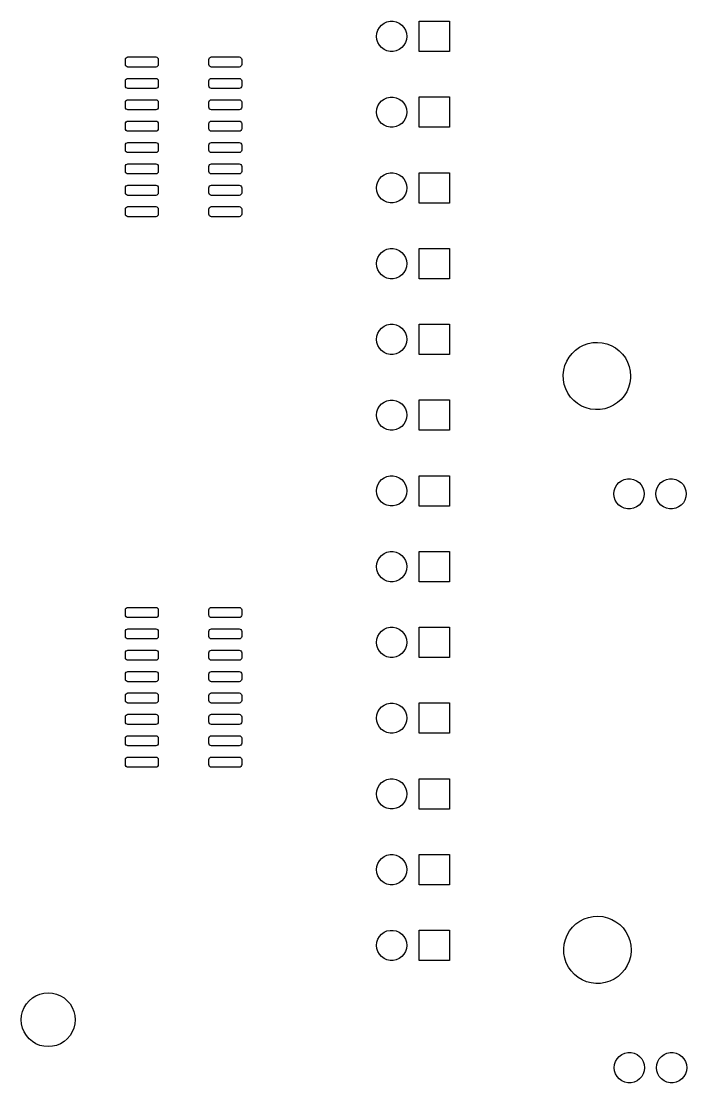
# Model space of a CAD drawing. Extents: x 0 to 360, y 0 to 260.
# Drawn here: x 91.4 to 130.9, y 132.7 to 195.7 of the extents above; entities that cross this region are included whole.
import ezdxf

# ---------------------------------------------------------------- set-up
doc = ezdxf.new("R2010")
doc.units = 0
doc.layers.add('BLACK', color=7, linetype='CONTINUOUS')

msp = doc.modelspace()

# ---------------------------------------------------------------- linework, layer by layer
at = {"layer": 'BLACK', "linetype": 'CONTINUOUS'}
for p, q in [((112.636, 195.374), (112.762, 195.514)), ((112.762, 195.514), (112.914, 195.625)), ((112.914, 195.625), (113.086, 195.701)), ((113.086, 195.701), (113.27, 195.74)), ((113.27, 195.74), (113.458, 195.74)), ((113.458, 195.74), (113.642, 195.701)), ((113.642, 195.701), (113.814, 195.625)), ((113.814, 195.625), (113.966, 195.514)), ((113.966, 195.514), (114.092, 195.374)), ((115.004, 193.945), (115.004, 195.745)), ((115.004, 195.745), (116.804, 195.745)), ((116.804, 195.745), (116.804, 193.945)), ((112.464, 194.845), (112.484, 195.033)), ((112.484, 195.033), (112.542, 195.211)), ((112.542, 195.211), (112.636, 195.374)), ((114.092, 195.374), (114.186, 195.211)), ((114.186, 195.211), (114.245, 195.033)), ((114.245, 195.033), (114.264, 194.845)), ((112.484, 194.658), (112.464, 194.845)), ((112.542, 194.479), (112.484, 194.658)), ((112.636, 194.316), (112.542, 194.479)), ((112.762, 194.177), (112.636, 194.316)), ((114.092, 194.316), (113.966, 194.177)), ((114.186, 194.479), (114.092, 194.316)), ((114.245, 194.658), (114.186, 194.479)), ((114.264, 194.845), (114.245, 194.658)), ((97.6087, 193.578), (97.6574, 193.61)), ((97.6574, 193.61), (97.7148, 193.622)), ((97.7148, 193.622), (99.3648, 193.622)), ((99.3648, 193.622), (99.4222, 193.61)), ((99.4222, 193.61), (99.4709, 193.578)), ((102.559, 193.578), (102.607, 193.61)), ((102.607, 193.61), (102.665, 193.622)), ((102.665, 193.622), (104.315, 193.622)), ((104.315, 193.622), (104.372, 193.61)), ((104.372, 193.61), (104.421, 193.578)), ((112.914, 194.066), (112.762, 194.177)), ((113.086, 193.989), (112.914, 194.066)), ((113.27, 193.95), (113.086, 193.989)), ((113.458, 193.95), (113.27, 193.95)), ((113.642, 193.989), (113.458, 193.95)), ((113.814, 194.066), (113.642, 193.989)), ((113.966, 194.177), (113.814, 194.066)), ((116.804, 193.945), (115.004, 193.945)), ((97.5648, 193.472), (97.5762, 193.529)), ((97.5648, 193.172), (97.5648, 193.472)), ((97.5762, 193.114), (97.5648, 193.172)), ((97.5762, 193.529), (97.6087, 193.578)), ((97.6087, 193.066), (97.5762, 193.114)), ((97.6574, 193.033), (97.6087, 193.066)), ((97.7148, 193.022), (97.6574, 193.033)), ((99.3648, 193.022), (97.7148, 193.022)), ((99.4222, 193.033), (99.3648, 193.022)), ((99.4709, 193.066), (99.4222, 193.033)), ((99.4709, 193.578), (99.5034, 193.529)), ((99.5034, 193.114), (99.4709, 193.066)), ((99.5034, 193.529), (99.5148, 193.472)), ((99.5148, 193.172), (99.5034, 193.114)), ((99.5148, 193.472), (99.5148, 193.172)), ((102.515, 193.472), (102.526, 193.529)), ((102.515, 193.172), (102.515, 193.472)), ((102.526, 193.114), (102.515, 193.172)), ((102.526, 193.529), (102.559, 193.578)), ((102.559, 193.066), (102.526, 193.114)), ((102.607, 193.033), (102.559, 193.066)), ((102.665, 193.022), (102.607, 193.033)), ((104.315, 193.022), (102.665, 193.022)), ((104.372, 193.033), (104.315, 193.022)), ((104.421, 193.066), (104.372, 193.033)), ((104.421, 193.578), (104.453, 193.529)), ((104.453, 193.114), (104.421, 193.066)), ((104.453, 193.529), (104.465, 193.472)), ((104.465, 193.172), (104.453, 193.114)), ((104.465, 193.472), (104.465, 193.172)), ((97.6087, 192.308), (97.6574, 192.34)), ((97.6574, 192.34), (97.7148, 192.352)), ((97.7148, 192.352), (99.3648, 192.352)), ((99.3648, 192.352), (99.4222, 192.34)), ((99.4222, 192.34), (99.4709, 192.308)), ((102.559, 192.308), (102.607, 192.34)), ((102.607, 192.34), (102.665, 192.352)), ((102.665, 192.352), (104.315, 192.352)), ((104.315, 192.352), (104.372, 192.34)), ((104.372, 192.34), (104.421, 192.308)), ((97.5648, 192.202), (97.5762, 192.259)), ((97.5648, 191.902), (97.5648, 192.202)), ((97.5762, 191.844), (97.5648, 191.902)), ((97.5762, 192.259), (97.6087, 192.308)), ((97.6087, 191.796), (97.5762, 191.844)), ((97.6574, 191.763), (97.6087, 191.796)), ((97.7148, 191.752), (97.6574, 191.763)), ((99.3648, 191.752), (97.7148, 191.752)), ((99.4222, 191.763), (99.3648, 191.752)), ((99.4709, 191.796), (99.4222, 191.763)), ((99.4709, 192.308), (99.5034, 192.259)), ((99.5034, 191.844), (99.4709, 191.796)), ((99.5034, 192.259), (99.5148, 192.202)), ((99.5148, 191.902), (99.5034, 191.844)), ((99.5148, 192.202), (99.5148, 191.902)), ((102.515, 192.202), (102.526, 192.259)), ((102.515, 191.902), (102.515, 192.202)), ((102.526, 191.844), (102.515, 191.902)), ((102.526, 192.259), (102.559, 192.308)), ((102.559, 191.796), (102.526, 191.844)), ((102.607, 191.763), (102.559, 191.796)), ((102.665, 191.752), (102.607, 191.763)), ((104.315, 191.752), (102.665, 191.752)), ((104.372, 191.763), (104.315, 191.752)), ((104.421, 191.796), (104.372, 191.763)), ((104.421, 192.308), (104.453, 192.259)), ((104.453, 191.844), (104.421, 191.796)), ((104.453, 192.259), (104.465, 192.202)), ((104.465, 191.902), (104.453, 191.844)), ((104.465, 192.202), (104.465, 191.902)), ((97.6574, 191.07), (97.7148, 191.082)), ((97.7148, 191.082), (99.3648, 191.082)), ((99.3648, 191.082), (99.4222, 191.07)), ((102.607, 191.07), (102.665, 191.082)), ((102.665, 191.082), (104.315, 191.082)), ((104.315, 191.082), (104.372, 191.07)), ((112.762, 191.014), (112.914, 191.125)), ((112.914, 191.125), (113.086, 191.201)), ((113.086, 191.201), (113.27, 191.24)), ((113.27, 191.24), (113.458, 191.24)), ((113.458, 191.24), (113.642, 191.201)), ((113.642, 191.201), (113.814, 191.125)), ((113.814, 191.125), (113.966, 191.014)), ((115.004, 189.445), (115.004, 191.245)), ((115.004, 191.245), (116.804, 191.245)), ((116.804, 191.245), (116.804, 189.445)), ((97.5648, 190.932), (97.5762, 190.989)), ((97.5648, 190.632), (97.5648, 190.932)), ((97.5762, 190.574), (97.5648, 190.632)), ((97.5762, 190.989), (97.6087, 191.038)), ((97.6087, 190.526), (97.5762, 190.574)), ((97.6087, 191.038), (97.6574, 191.07)), ((97.6574, 190.493), (97.6087, 190.526)), ((97.7148, 190.482), (97.6574, 190.493)), ((99.3648, 190.482), (97.7148, 190.482)), ((99.4222, 190.493), (99.3648, 190.482)), ((99.4222, 191.07), (99.4709, 191.038)), ((99.4709, 190.526), (99.4222, 190.493)), ((99.4709, 191.038), (99.5034, 190.989)), ((99.5034, 190.574), (99.4709, 190.526)), ((99.5034, 190.989), (99.5148, 190.932)), ((99.5148, 190.632), (99.5034, 190.574)), ((99.5148, 190.932), (99.5148, 190.632)), ((102.515, 190.932), (102.526, 190.989)), ((102.515, 190.632), (102.515, 190.932)), ((102.526, 190.574), (102.515, 190.632)), ((102.526, 190.989), (102.559, 191.038)), ((102.559, 190.526), (102.526, 190.574)), ((102.559, 191.038), (102.607, 191.07)), ((102.607, 190.493), (102.559, 190.526)), ((102.665, 190.482), (102.607, 190.493)), ((104.315, 190.482), (102.665, 190.482)), ((104.372, 190.493), (104.315, 190.482)), ((104.372, 191.07), (104.421, 191.038)), ((104.421, 190.526), (104.372, 190.493)), ((104.421, 191.038), (104.453, 190.989)), ((104.453, 190.574), (104.421, 190.526)), ((104.453, 190.989), (104.465, 190.932)), ((104.465, 190.632), (104.453, 190.574)), ((104.465, 190.932), (104.465, 190.632)), ((112.464, 190.345), (112.484, 190.533)), ((112.484, 190.533), (112.542, 190.711)), ((112.542, 190.711), (112.636, 190.874)), ((112.636, 190.874), (112.762, 191.014)), ((113.966, 191.014), (114.092, 190.874)), ((114.092, 190.874), (114.186, 190.711)), ((114.186, 190.711), (114.245, 190.533)), ((114.245, 190.533), (114.264, 190.345)), ((97.6574, 189.8), (97.7148, 189.812)), ((97.7148, 189.812), (99.3648, 189.812)), ((99.3648, 189.812), (99.4222, 189.8)), ((102.607, 189.8), (102.665, 189.812)), ((102.665, 189.812), (104.315, 189.812)), ((104.315, 189.812), (104.372, 189.8)), ((112.484, 190.158), (112.464, 190.345)), ((112.542, 189.979), (112.484, 190.158)), ((112.636, 189.816), (112.542, 189.979)), ((112.762, 189.677), (112.636, 189.816)), ((114.092, 189.816), (113.966, 189.677)), ((114.186, 189.979), (114.092, 189.816)), ((114.245, 190.158), (114.186, 189.979)), ((114.264, 190.345), (114.245, 190.158)), ((97.5648, 189.662), (97.5762, 189.719)), ((97.5648, 189.362), (97.5648, 189.662)), ((97.5762, 189.304), (97.5648, 189.362)), ((97.5762, 189.719), (97.6087, 189.768)), ((97.6087, 189.256), (97.5762, 189.304)), ((97.6087, 189.768), (97.6574, 189.8)), ((97.6574, 189.223), (97.6087, 189.256)), ((97.7148, 189.212), (97.6574, 189.223)), ((99.3648, 189.212), (97.7148, 189.212)), ((99.4222, 189.223), (99.3648, 189.212)), ((99.4222, 189.8), (99.4709, 189.768)), ((99.4709, 189.256), (99.4222, 189.223)), ((99.4709, 189.768), (99.5034, 189.719)), ((99.5034, 189.304), (99.4709, 189.256)), ((99.5034, 189.719), (99.5148, 189.662)), ((99.5148, 189.362), (99.5034, 189.304)), ((99.5148, 189.662), (99.5148, 189.362)), ((102.515, 189.662), (102.526, 189.719)), ((102.515, 189.362), (102.515, 189.662)), ((102.526, 189.304), (102.515, 189.362)), ((102.526, 189.719), (102.559, 189.768)), ((102.559, 189.256), (102.526, 189.304)), ((102.559, 189.768), (102.607, 189.8)), ((102.607, 189.223), (102.559, 189.256)), ((102.665, 189.212), (102.607, 189.223)), ((104.315, 189.212), (102.665, 189.212)), ((104.372, 189.223), (104.315, 189.212)), ((104.372, 189.8), (104.421, 189.768)), ((104.421, 189.256), (104.372, 189.223)), ((104.421, 189.768), (104.453, 189.719)), ((104.453, 189.304), (104.421, 189.256)), ((104.453, 189.719), (104.465, 189.662)), ((104.465, 189.362), (104.453, 189.304)), ((104.465, 189.662), (104.465, 189.362)), ((112.914, 189.566), (112.762, 189.677)), ((113.086, 189.489), (112.914, 189.566)), ((113.27, 189.45), (113.086, 189.489)), ((113.458, 189.45), (113.27, 189.45)), ((113.642, 189.489), (113.458, 189.45)), ((113.814, 189.566), (113.642, 189.489)), ((113.966, 189.677), (113.814, 189.566)), ((116.804, 189.445), (115.004, 189.445)), ((97.5648, 188.392), (97.5762, 188.449)), ((97.5648, 188.092), (97.5648, 188.392)), ((97.5762, 188.034), (97.5648, 188.092)), ((97.5762, 188.449), (97.6087, 188.498)), ((97.6087, 187.986), (97.5762, 188.034)), ((97.6087, 188.498), (97.6574, 188.53)), ((97.6574, 187.953), (97.6087, 187.986)), ((97.6574, 188.53), (97.7148, 188.542)), ((97.7148, 187.942), (97.6574, 187.953)), ((97.7148, 188.542), (99.3648, 188.542)), ((99.3648, 187.942), (97.7148, 187.942)), ((99.3648, 188.542), (99.4222, 188.53)), ((99.4222, 187.953), (99.3648, 187.942)), ((99.4222, 188.53), (99.4709, 188.498)), ((99.4709, 187.986), (99.4222, 187.953)), ((99.4709, 188.498), (99.5034, 188.449)), ((99.5034, 188.034), (99.4709, 187.986)), ((99.5034, 188.449), (99.5148, 188.392)), ((99.5148, 188.092), (99.5034, 188.034)), ((99.5148, 188.392), (99.5148, 188.092)), ((102.515, 188.392), (102.526, 188.449)), ((102.515, 188.092), (102.515, 188.392)), ((102.526, 188.034), (102.515, 188.092)), ((102.526, 188.449), (102.559, 188.498)), ((102.559, 187.986), (102.526, 188.034)), ((102.559, 188.498), (102.607, 188.53)), ((102.607, 187.953), (102.559, 187.986)), ((102.607, 188.53), (102.665, 188.542)), ((102.665, 187.942), (102.607, 187.953)), ((102.665, 188.542), (104.315, 188.542)), ((104.315, 187.942), (102.665, 187.942)), ((104.315, 188.542), (104.372, 188.53)), ((104.372, 187.953), (104.315, 187.942)), ((104.372, 188.53), (104.421, 188.498)), ((104.421, 187.986), (104.372, 187.953)), ((104.421, 188.498), (104.453, 188.449)), ((104.453, 188.034), (104.421, 187.986)), ((104.453, 188.449), (104.465, 188.392)), ((104.465, 188.092), (104.453, 188.034)), ((104.465, 188.392), (104.465, 188.092)), ((97.5648, 187.122), (97.5762, 187.179)), ((97.5648, 186.822), (97.5648, 187.122)), ((97.5762, 186.764), (97.5648, 186.822)), ((97.5762, 187.179), (97.6087, 187.228)), ((97.6087, 186.716), (97.5762, 186.764)), ((97.6087, 187.228), (97.6574, 187.26)), ((97.6574, 186.683), (97.6087, 186.716)), ((97.6574, 187.26), (97.7148, 187.272)), ((97.7148, 186.672), (97.6574, 186.683)), ((97.7148, 187.272), (99.3648, 187.272)), ((99.3648, 186.672), (97.7148, 186.672)), ((99.3648, 187.272), (99.4222, 187.26)), ((99.4222, 186.683), (99.3648, 186.672)), ((99.4222, 187.26), (99.4709, 187.228)), ((99.4709, 186.716), (99.4222, 186.683)), ((99.4709, 187.228), (99.5034, 187.179)), ((99.5034, 186.764), (99.4709, 186.716)), ((99.5034, 187.179), (99.5148, 187.122)), ((99.5148, 186.822), (99.5034, 186.764)), ((99.5148, 187.122), (99.5148, 186.822)), ((102.515, 187.122), (102.526, 187.179)), ((102.515, 186.822), (102.515, 187.122)), ((102.526, 186.764), (102.515, 186.822)), ((102.526, 187.179), (102.559, 187.228)), ((102.559, 186.716), (102.526, 186.764)), ((102.559, 187.228), (102.607, 187.26)), ((102.607, 186.683), (102.559, 186.716)), ((102.607, 187.26), (102.665, 187.272)), ((102.665, 186.672), (102.607, 186.683)), ((102.665, 187.272), (104.315, 187.272)), ((104.315, 186.672), (102.665, 186.672)), ((104.315, 187.272), (104.372, 187.26)), ((104.372, 186.683), (104.315, 186.672)), ((104.372, 187.26), (104.421, 187.228)), ((104.421, 186.716), (104.372, 186.683)), ((104.421, 187.228), (104.453, 187.179)), ((104.453, 186.764), (104.421, 186.716)), ((104.453, 187.179), (104.465, 187.122)), ((104.465, 186.822), (104.453, 186.764)), ((104.465, 187.122), (104.465, 186.822)), ((112.914, 186.625), (113.086, 186.701)), ((113.086, 186.701), (113.27, 186.74)), ((113.27, 186.74), (113.458, 186.74)), ((113.458, 186.74), (113.642, 186.701)), ((113.642, 186.701), (113.814, 186.625)), ((115.004, 184.945), (115.004, 186.745)), ((115.004, 186.745), (116.804, 186.745)), ((116.804, 186.745), (116.804, 184.945)), ((112.464, 185.845), (112.484, 186.033)), ((112.484, 186.033), (112.542, 186.211)), ((112.542, 186.211), (112.636, 186.374)), ((112.636, 186.374), (112.762, 186.514)), ((112.762, 186.514), (112.914, 186.625)), ((113.814, 186.625), (113.966, 186.514)), ((113.966, 186.514), (114.092, 186.374)), ((114.092, 186.374), (114.186, 186.211)), ((114.186, 186.211), (114.245, 186.033)), ((114.245, 186.033), (114.264, 185.845)), ((97.5648, 185.852), (97.5762, 185.909)), ((97.5648, 185.552), (97.5648, 185.852)), ((97.5762, 185.494), (97.5648, 185.552)), ((97.5762, 185.909), (97.6087, 185.958)), ((97.6087, 185.446), (97.5762, 185.494)), ((97.6087, 185.958), (97.6574, 185.99)), ((97.6574, 185.413), (97.6087, 185.446)), ((97.6574, 185.99), (97.7148, 186.002)), ((97.7148, 185.402), (97.6574, 185.413)), ((97.7148, 186.002), (99.3648, 186.002)), ((99.3648, 185.402), (97.7148, 185.402)), ((99.3648, 186.002), (99.4222, 185.99)), ((99.4222, 185.413), (99.3648, 185.402)), ((99.4222, 185.99), (99.4709, 185.958)), ((99.4709, 185.446), (99.4222, 185.413)), ((99.4709, 185.958), (99.5034, 185.909)), ((99.5034, 185.494), (99.4709, 185.446)), ((99.5034, 185.909), (99.5148, 185.852)), ((99.5148, 185.552), (99.5034, 185.494)), ((99.5148, 185.852), (99.5148, 185.552)), ((102.515, 185.852), (102.526, 185.909)), ((102.515, 185.552), (102.515, 185.852)), ((102.526, 185.494), (102.515, 185.552)), ((102.526, 185.909), (102.559, 185.958)), ((102.559, 185.446), (102.526, 185.494)), ((102.559, 185.958), (102.607, 185.99)), ((102.607, 185.413), (102.559, 185.446)), ((102.607, 185.99), (102.665, 186.002)), ((102.665, 185.402), (102.607, 185.413)), ((102.665, 186.002), (104.315, 186.002)), ((104.315, 185.402), (102.665, 185.402)), ((104.315, 186.002), (104.372, 185.99)), ((104.372, 185.413), (104.315, 185.402)), ((104.372, 185.99), (104.421, 185.958)), ((104.421, 185.446), (104.372, 185.413)), ((104.421, 185.958), (104.453, 185.909)), ((104.453, 185.494), (104.421, 185.446)), ((104.453, 185.909), (104.465, 185.852)), ((104.465, 185.552), (104.453, 185.494)), ((104.465, 185.852), (104.465, 185.552)), ((112.484, 185.658), (112.464, 185.845)), ((112.542, 185.479), (112.484, 185.658)), ((112.636, 185.316), (112.542, 185.479)), ((114.186, 185.479), (114.092, 185.316)), ((114.245, 185.658), (114.186, 185.479)), ((114.264, 185.845), (114.245, 185.658)), ((112.762, 185.177), (112.636, 185.316)), ((112.914, 185.066), (112.762, 185.177)), ((113.086, 184.989), (112.914, 185.066)), ((113.27, 184.95), (113.086, 184.989)), ((113.458, 184.95), (113.27, 184.95)), ((113.642, 184.989), (113.458, 184.95)), ((113.814, 185.066), (113.642, 184.989)), ((113.966, 185.177), (113.814, 185.066)), ((114.092, 185.316), (113.966, 185.177)), ((116.804, 184.945), (115.004, 184.945)), ((97.5648, 184.582), (97.5762, 184.639)), ((97.5648, 184.282), (97.5648, 184.582)), ((97.5762, 184.224), (97.5648, 184.282)), ((97.5762, 184.639), (97.6087, 184.688)), ((97.6087, 184.176), (97.5762, 184.224)), ((97.6087, 184.688), (97.6574, 184.72)), ((97.6574, 184.143), (97.6087, 184.176)), ((97.6574, 184.72), (97.7148, 184.732)), ((97.7148, 184.132), (97.6574, 184.143)), ((97.7148, 184.732), (99.3648, 184.732)), ((99.3648, 184.732), (99.4222, 184.72)), ((99.4222, 184.143), (99.3648, 184.132)), ((99.4222, 184.72), (99.4709, 184.688)), ((99.4709, 184.176), (99.4222, 184.143)), ((99.4709, 184.688), (99.5034, 184.639)), ((99.5034, 184.224), (99.4709, 184.176)), ((99.5034, 184.639), (99.5148, 184.582)), ((99.5148, 184.282), (99.5034, 184.224)), ((99.5148, 184.582), (99.5148, 184.282)), ((102.515, 184.582), (102.526, 184.639)), ((102.515, 184.282), (102.515, 184.582)), ((102.526, 184.224), (102.515, 184.282)), ((102.526, 184.639), (102.559, 184.688)), ((102.559, 184.176), (102.526, 184.224)), ((102.559, 184.688), (102.607, 184.72)), ((102.607, 184.143), (102.559, 184.176)), ((102.607, 184.72), (102.665, 184.732)), ((102.665, 184.132), (102.607, 184.143)), ((102.665, 184.732), (104.315, 184.732)), ((104.315, 184.732), (104.372, 184.72)), ((104.372, 184.143), (104.315, 184.132)), ((104.372, 184.72), (104.421, 184.688)), ((104.421, 184.176), (104.372, 184.143)), ((104.421, 184.688), (104.453, 184.639)), ((104.453, 184.224), (104.421, 184.176)), ((104.453, 184.639), (104.465, 184.582)), ((104.465, 184.282), (104.453, 184.224)), ((104.465, 184.582), (104.465, 184.282)), ((99.3648, 184.132), (97.7148, 184.132)), ((104.315, 184.132), (102.665, 184.132)), ((115.004, 180.445), (115.004, 182.245)), ((115.004, 182.245), (116.804, 182.245)), ((116.804, 182.245), (116.804, 180.445)), ((112.484, 181.533), (112.542, 181.711)), ((112.542, 181.711), (112.636, 181.874)), ((112.636, 181.874), (112.762, 182.014)), ((112.762, 182.014), (112.914, 182.125)), ((112.914, 182.125), (113.086, 182.201)), ((113.086, 182.201), (113.27, 182.24)), ((113.27, 182.24), (113.458, 182.24)), ((113.458, 182.24), (113.642, 182.201)), ((113.642, 182.201), (113.814, 182.125)), ((113.814, 182.125), (113.966, 182.014)), ((113.966, 182.014), (114.092, 181.874)), ((114.092, 181.874), (114.186, 181.711)), ((114.186, 181.711), (114.245, 181.533)), ((112.464, 181.345), (112.484, 181.533)), ((112.484, 181.158), (112.464, 181.345)), ((112.542, 180.979), (112.484, 181.158)), ((114.245, 181.158), (114.186, 180.979)), ((114.245, 181.533), (114.264, 181.345)), ((114.264, 181.345), (114.245, 181.158)), ((112.636, 180.816), (112.542, 180.979)), ((112.762, 180.677), (112.636, 180.816)), ((112.914, 180.566), (112.762, 180.677)), ((113.086, 180.489), (112.914, 180.566)), ((113.27, 180.45), (113.086, 180.489)), ((113.458, 180.45), (113.27, 180.45)), ((113.642, 180.489), (113.458, 180.45)), ((113.814, 180.566), (113.642, 180.489)), ((113.966, 180.677), (113.814, 180.566)), ((114.092, 180.816), (113.966, 180.677)), ((114.186, 180.979), (114.092, 180.816)), ((116.804, 180.445), (115.004, 180.445)), ((112.484, 177.033), (112.542, 177.211)), ((112.542, 177.211), (112.636, 177.374)), ((112.636, 177.374), (112.762, 177.514)), ((112.762, 177.514), (112.914, 177.625)), ((112.914, 177.625), (113.086, 177.701)), ((113.086, 177.701), (113.27, 177.74)), ((113.27, 177.74), (113.458, 177.74)), ((113.458, 177.74), (113.642, 177.701)), ((113.642, 177.701), (113.814, 177.625)), ((113.814, 177.625), (113.966, 177.514)), ((113.966, 177.514), (114.092, 177.374)), ((114.092, 177.374), (114.186, 177.211)), ((114.186, 177.211), (114.245, 177.033)), ((115.004, 175.945), (115.004, 177.745)), ((115.004, 177.745), (116.804, 177.745)), ((116.804, 177.745), (116.804, 175.945)), ((112.464, 176.845), (112.484, 177.033)), ((112.484, 176.658), (112.464, 176.845)), ((112.542, 176.479), (112.484, 176.658)), ((114.245, 176.658), (114.186, 176.479)), ((114.245, 177.033), (114.264, 176.845)), ((114.264, 176.845), (114.245, 176.658)), ((124.756, 176.506), (125.022, 176.599)), ((125.022, 176.599), (125.299, 176.654)), ((125.299, 176.654), (125.581, 176.67)), ((125.581, 176.67), (125.863, 176.645)), ((125.863, 176.645), (126.138, 176.582)), ((126.138, 176.582), (126.402, 176.48)), ((112.636, 176.316), (112.542, 176.479)), ((112.762, 176.177), (112.636, 176.316)), ((112.914, 176.066), (112.762, 176.177)), ((113.086, 175.989), (112.914, 176.066)), ((113.27, 175.95), (113.086, 175.989)), ((113.458, 175.95), (113.27, 175.95)), ((113.642, 175.989), (113.458, 175.95)), ((113.814, 176.066), (113.642, 175.989)), ((113.966, 176.177), (113.814, 176.066)), ((114.092, 176.316), (113.966, 176.177)), ((114.186, 176.479), (114.092, 176.316)), ((116.804, 175.945), (115.004, 175.945)), ((123.896, 175.794), (124.071, 176.016)), ((124.071, 176.016), (124.275, 176.211)), ((124.275, 176.211), (124.505, 176.375)), ((124.505, 176.375), (124.756, 176.506)), ((126.402, 176.48), (126.648, 176.342)), ((126.648, 176.342), (126.873, 176.17)), ((126.873, 176.17), (127.071, 175.969)), ((127.071, 175.969), (127.239, 175.742)), ((123.648, 175.288), (123.754, 175.55)), ((123.754, 175.55), (123.896, 175.794)), ((127.239, 175.742), (127.373, 175.493)), ((127.373, 175.493), (127.471, 175.228)), ((123.551, 174.733), (123.58, 175.014)), ((123.562, 174.451), (123.551, 174.733)), ((123.58, 175.014), (123.648, 175.288)), ((127.471, 175.228), (127.53, 174.952)), ((127.53, 174.952), (127.55, 174.67)), ((123.613, 174.173), (123.562, 174.451)), ((123.702, 173.905), (123.613, 174.173)), ((127.508, 174.264), (127.432, 173.993)), ((127.546, 174.544), (127.508, 174.264)), ((127.55, 174.67), (127.546, 174.544)), ((123.829, 173.652), (123.702, 173.905)), ((123.989, 173.42), (123.829, 173.652)), ((124.181, 173.212), (123.989, 173.42)), ((127.168, 173.494), (126.986, 173.278)), ((127.318, 173.734), (127.168, 173.494)), ((127.432, 173.993), (127.318, 173.734)), ((112.542, 172.711), (112.636, 172.874)), ((112.636, 172.874), (112.762, 173.014)), ((112.762, 173.014), (112.914, 173.125)), ((112.914, 173.125), (113.086, 173.201)), ((113.086, 173.201), (113.27, 173.24)), ((113.27, 173.24), (113.458, 173.24)), ((113.458, 173.24), (113.642, 173.201)), ((113.642, 173.201), (113.814, 173.125)), ((113.814, 173.125), (113.966, 173.014)), ((113.966, 173.014), (114.092, 172.874)), ((114.092, 172.874), (114.186, 172.711)), ((115.004, 171.445), (115.004, 173.245)), ((115.004, 173.245), (116.804, 173.245)), ((116.804, 173.245), (116.804, 171.445)), ((124.4, 173.034), (124.181, 173.212)), ((124.642, 172.888), (124.4, 173.034)), ((124.902, 172.778), (124.642, 172.888)), ((126.286, 172.81), (126.017, 172.725)), ((126.541, 172.933), (126.286, 172.81)), ((126.776, 173.09), (126.541, 172.933)), ((126.986, 173.278), (126.776, 173.09)), ((112.464, 172.345), (112.484, 172.533)), ((112.484, 172.158), (112.464, 172.345)), ((112.484, 172.533), (112.542, 172.711)), ((112.542, 171.979), (112.484, 172.158)), ((114.186, 172.711), (114.245, 172.533)), ((114.245, 172.158), (114.186, 171.979)), ((114.245, 172.533), (114.264, 172.345)), ((114.264, 172.345), (114.245, 172.158)), ((125.175, 172.705), (124.902, 172.778)), ((125.456, 172.672), (125.175, 172.705)), ((125.738, 172.679), (125.456, 172.672)), ((126.017, 172.725), (125.738, 172.679)), ((112.636, 171.816), (112.542, 171.979)), ((112.762, 171.677), (112.636, 171.816)), ((112.914, 171.566), (112.762, 171.677)), ((113.086, 171.489), (112.914, 171.566)), ((113.814, 171.566), (113.642, 171.489)), ((113.966, 171.677), (113.814, 171.566)), ((114.092, 171.816), (113.966, 171.677)), ((114.186, 171.979), (114.092, 171.816)), ((113.27, 171.45), (113.086, 171.489)), ((113.458, 171.45), (113.27, 171.45)), ((113.642, 171.489), (113.458, 171.45)), ((116.804, 171.445), (115.004, 171.445)), ((112.542, 168.211), (112.636, 168.374)), ((112.636, 168.374), (112.762, 168.514)), ((112.762, 168.514), (112.914, 168.625)), ((112.914, 168.625), (113.086, 168.701)), ((113.086, 168.701), (113.27, 168.74)), ((113.27, 168.74), (113.458, 168.74)), ((113.458, 168.74), (113.642, 168.701)), ((113.642, 168.701), (113.814, 168.625)), ((113.814, 168.625), (113.966, 168.514)), ((113.966, 168.514), (114.092, 168.374)), ((114.092, 168.374), (114.186, 168.211)), ((115.004, 166.945), (115.004, 168.745)), ((115.004, 168.745), (116.804, 168.745)), ((116.804, 168.745), (116.804, 166.945)), ((126.848, 168.339), (127, 168.449)), ((127, 168.449), (127.172, 168.526)), ((127.172, 168.526), (127.356, 168.565)), ((127.356, 168.565), (127.544, 168.565)), ((127.544, 168.565), (127.728, 168.526)), ((127.728, 168.526), (127.9, 168.449)), ((127.9, 168.449), (128.052, 168.339)), ((129.348, 168.339), (129.5, 168.449)), ((129.5, 168.449), (129.672, 168.526)), ((129.672, 168.526), (129.856, 168.565)), ((129.856, 168.565), (130.044, 168.565)), ((130.044, 168.565), (130.228, 168.526)), ((130.228, 168.526), (130.4, 168.449)), ((130.4, 168.449), (130.552, 168.339)), ((112.464, 167.845), (112.484, 168.033)), ((112.484, 167.658), (112.464, 167.845)), ((112.484, 168.033), (112.542, 168.211)), ((114.186, 168.211), (114.245, 168.033)), ((114.245, 168.033), (114.264, 167.845)), ((114.264, 167.845), (114.245, 167.658)), ((126.55, 167.67), (126.57, 167.857)), ((126.57, 167.857), (126.628, 168.036)), ((126.628, 168.036), (126.722, 168.199)), ((126.722, 168.199), (126.848, 168.339)), ((128.052, 168.339), (128.178, 168.199)), ((128.178, 168.199), (128.272, 168.036)), ((128.272, 168.036), (128.33, 167.857)), ((128.33, 167.857), (128.35, 167.67)), ((129.05, 167.67), (129.07, 167.857)), ((129.07, 167.857), (129.128, 168.036)), ((129.128, 168.036), (129.222, 168.199)), ((129.222, 168.199), (129.348, 168.339)), ((130.552, 168.339), (130.678, 168.199)), ((130.678, 168.199), (130.772, 168.036)), ((130.772, 168.036), (130.83, 167.857)), ((130.83, 167.857), (130.85, 167.67)), ((112.542, 167.479), (112.484, 167.658)), ((112.636, 167.316), (112.542, 167.479)), ((112.762, 167.177), (112.636, 167.316)), ((112.914, 167.066), (112.762, 167.177)), ((113.966, 167.177), (113.814, 167.066)), ((114.092, 167.316), (113.966, 167.177)), ((114.186, 167.479), (114.092, 167.316)), ((114.245, 167.658), (114.186, 167.479)), ((126.57, 167.483), (126.55, 167.67)), ((126.628, 167.304), (126.57, 167.483)), ((126.722, 167.141), (126.628, 167.304)), ((126.848, 167.001), (126.722, 167.141)), ((128.178, 167.141), (128.052, 167.001)), ((128.272, 167.304), (128.178, 167.141)), ((128.33, 167.483), (128.272, 167.304)), ((128.35, 167.67), (128.33, 167.483)), ((129.07, 167.483), (129.05, 167.67)), ((129.128, 167.304), (129.07, 167.483)), ((129.222, 167.141), (129.128, 167.304)), ((129.348, 167.001), (129.222, 167.141)), ((130.678, 167.141), (130.552, 167.001)), ((130.772, 167.304), (130.678, 167.141)), ((130.83, 167.483), (130.772, 167.304)), ((130.85, 167.67), (130.83, 167.483)), ((113.086, 166.989), (112.914, 167.066)), ((113.27, 166.95), (113.086, 166.989)), ((113.458, 166.95), (113.27, 166.95)), ((113.642, 166.989), (113.458, 166.95)), ((113.814, 167.066), (113.642, 166.989)), ((116.804, 166.945), (115.004, 166.945)), ((127, 166.891), (126.848, 167.001)), ((127.172, 166.814), (127, 166.891)), ((127.356, 166.775), (127.172, 166.814)), ((127.544, 166.775), (127.356, 166.775)), ((127.728, 166.814), (127.544, 166.775)), ((127.9, 166.891), (127.728, 166.814)), ((128.052, 167.001), (127.9, 166.891)), ((129.5, 166.891), (129.348, 167.001)), ((129.672, 166.814), (129.5, 166.891)), ((129.856, 166.775), (129.672, 166.814)), ((130.044, 166.775), (129.856, 166.775)), ((130.228, 166.814), (130.044, 166.775)), ((130.4, 166.891), (130.228, 166.814)), ((130.552, 167.001), (130.4, 166.891)), ((112.636, 163.874), (112.762, 164.014)), ((112.762, 164.014), (112.914, 164.125)), ((112.914, 164.125), (113.086, 164.201)), ((113.086, 164.201), (113.27, 164.24)), ((113.27, 164.24), (113.458, 164.24)), ((113.458, 164.24), (113.642, 164.201)), ((113.642, 164.201), (113.814, 164.125)), ((113.814, 164.125), (113.966, 164.014)), ((113.966, 164.014), (114.092, 163.874)), ((115.004, 162.445), (115.004, 164.245)), ((115.004, 164.245), (116.804, 164.245)), ((116.804, 164.245), (116.804, 162.445)), ((112.464, 163.345), (112.484, 163.533)), ((112.484, 163.158), (112.464, 163.345)), ((112.484, 163.533), (112.542, 163.711)), ((112.542, 163.711), (112.636, 163.874)), ((114.092, 163.874), (114.186, 163.711)), ((114.186, 163.711), (114.245, 163.533)), ((114.245, 163.533), (114.264, 163.345)), ((114.264, 163.345), (114.245, 163.158)), ((112.542, 162.979), (112.484, 163.158)), ((112.636, 162.816), (112.542, 162.979)), ((112.762, 162.677), (112.636, 162.816)), ((114.092, 162.816), (113.966, 162.677)), ((114.186, 162.979), (114.092, 162.816)), ((114.245, 163.158), (114.186, 162.979)), ((112.914, 162.566), (112.762, 162.677)), ((113.086, 162.489), (112.914, 162.566)), ((113.27, 162.45), (113.086, 162.489)), ((113.458, 162.45), (113.27, 162.45)), ((113.642, 162.489), (113.458, 162.45)), ((113.814, 162.566), (113.642, 162.489)), ((113.966, 162.677), (113.814, 162.566)), ((116.804, 162.445), (115.004, 162.445)), ((97.5648, 160.772), (97.5762, 160.829)), ((97.5762, 160.829), (97.6087, 160.878)), ((97.6087, 160.878), (97.6574, 160.91)), ((97.6574, 160.91), (97.7148, 160.922)), ((97.7148, 160.922), (99.3648, 160.922)), ((99.3648, 160.922), (99.4222, 160.91)), ((99.4222, 160.91), (99.4709, 160.878)), ((99.4709, 160.878), (99.5034, 160.829)), ((99.5034, 160.829), (99.5148, 160.772)), ((102.515, 160.772), (102.526, 160.829)), ((102.526, 160.829), (102.559, 160.878)), ((102.559, 160.878), (102.607, 160.91)), ((102.607, 160.91), (102.665, 160.922)), ((102.665, 160.922), (104.315, 160.922)), ((104.315, 160.922), (104.372, 160.91)), ((104.372, 160.91), (104.421, 160.878)), ((104.421, 160.878), (104.453, 160.829)), ((104.453, 160.829), (104.465, 160.772)), ((97.5648, 160.472), (97.5648, 160.772)), ((97.5762, 160.414), (97.5648, 160.472)), ((97.6087, 160.366), (97.5762, 160.414)), ((97.6574, 160.333), (97.6087, 160.366)), ((97.7148, 160.322), (97.6574, 160.333)), ((99.3648, 160.322), (97.7148, 160.322)), ((99.4222, 160.333), (99.3648, 160.322)), ((99.4709, 160.366), (99.4222, 160.333)), ((99.5034, 160.414), (99.4709, 160.366)), ((99.5148, 160.472), (99.5034, 160.414)), ((99.5148, 160.772), (99.5148, 160.472)), ((102.515, 160.472), (102.515, 160.772)), ((102.526, 160.414), (102.515, 160.472)), ((102.559, 160.366), (102.526, 160.414)), ((102.607, 160.333), (102.559, 160.366)), ((102.665, 160.322), (102.607, 160.333)), ((104.315, 160.322), (102.665, 160.322)), ((104.372, 160.333), (104.315, 160.322)), ((104.421, 160.366), (104.372, 160.333)), ((104.453, 160.414), (104.421, 160.366)), ((104.465, 160.472), (104.453, 160.414)), ((104.465, 160.772), (104.465, 160.472)), ((97.5648, 159.502), (97.5762, 159.559)), ((97.5762, 159.559), (97.6087, 159.608)), ((97.6087, 159.608), (97.6574, 159.64)), ((97.6574, 159.64), (97.7148, 159.652)), ((97.7148, 159.652), (99.3648, 159.652)), ((99.3648, 159.652), (99.4222, 159.64)), ((99.4222, 159.64), (99.4709, 159.608)), ((99.4709, 159.608), (99.5034, 159.559)), ((99.5034, 159.559), (99.5148, 159.502)), ((102.515, 159.502), (102.526, 159.559)), ((102.526, 159.559), (102.559, 159.608)), ((102.559, 159.608), (102.607, 159.64)), ((102.607, 159.64), (102.665, 159.652)), ((102.665, 159.652), (104.315, 159.652)), ((104.315, 159.652), (104.372, 159.64)), ((104.372, 159.64), (104.421, 159.608)), ((104.421, 159.608), (104.453, 159.559)), ((104.453, 159.559), (104.465, 159.502)), ((112.762, 159.514), (112.914, 159.625)), ((112.914, 159.625), (113.086, 159.701)), ((113.086, 159.701), (113.27, 159.74)), ((113.27, 159.74), (113.458, 159.74)), ((113.458, 159.74), (113.642, 159.701)), ((113.642, 159.701), (113.814, 159.625)), ((113.814, 159.625), (113.966, 159.514)), ((115.004, 157.945), (115.004, 159.745)), ((115.004, 159.745), (116.804, 159.745)), ((116.804, 159.745), (116.804, 157.945)), ((97.5648, 159.202), (97.5648, 159.502)), ((97.5762, 159.144), (97.5648, 159.202)), ((97.6087, 159.096), (97.5762, 159.144)), ((97.6574, 159.063), (97.6087, 159.096)), ((97.7148, 159.052), (97.6574, 159.063)), ((99.3648, 159.052), (97.7148, 159.052)), ((99.4222, 159.063), (99.3648, 159.052)), ((99.4709, 159.096), (99.4222, 159.063)), ((99.5034, 159.144), (99.4709, 159.096)), ((99.5148, 159.202), (99.5034, 159.144)), ((99.5148, 159.502), (99.5148, 159.202)), ((102.515, 159.202), (102.515, 159.502)), ((102.526, 159.144), (102.515, 159.202)), ((102.559, 159.096), (102.526, 159.144)), ((102.607, 159.063), (102.559, 159.096)), ((102.665, 159.052), (102.607, 159.063)), ((104.315, 159.052), (102.665, 159.052)), ((104.372, 159.063), (104.315, 159.052)), ((104.421, 159.096), (104.372, 159.063)), ((104.453, 159.144), (104.421, 159.096)), ((104.465, 159.202), (104.453, 159.144)), ((104.465, 159.502), (104.465, 159.202)), ((112.464, 158.845), (112.484, 159.033)), ((112.484, 159.033), (112.542, 159.211)), ((112.542, 159.211), (112.636, 159.374)), ((112.636, 159.374), (112.762, 159.514)), ((113.966, 159.514), (114.092, 159.374)), ((114.092, 159.374), (114.186, 159.211)), ((114.186, 159.211), (114.245, 159.033)), ((114.245, 159.033), (114.264, 158.845)), ((97.5648, 158.232), (97.5762, 158.289)), ((97.5762, 158.289), (97.6087, 158.338)), ((97.6087, 158.338), (97.6574, 158.37)), ((97.6574, 158.37), (97.7148, 158.382)), ((97.7148, 158.382), (99.3648, 158.382)), ((99.3648, 158.382), (99.4222, 158.37)), ((99.4222, 158.37), (99.4709, 158.338)), ((99.4709, 158.338), (99.5034, 158.289)), ((99.5034, 158.289), (99.5148, 158.232)), ((102.515, 158.232), (102.526, 158.289)), ((102.526, 158.289), (102.559, 158.338)), ((102.559, 158.338), (102.607, 158.37)), ((102.607, 158.37), (102.665, 158.382)), ((102.665, 158.382), (104.315, 158.382)), ((104.315, 158.382), (104.372, 158.37)), ((104.372, 158.37), (104.421, 158.338)), ((104.421, 158.338), (104.453, 158.289)), ((104.453, 158.289), (104.465, 158.232)), ((112.484, 158.658), (112.464, 158.845)), ((112.542, 158.479), (112.484, 158.658)), ((112.636, 158.316), (112.542, 158.479)), ((112.762, 158.177), (112.636, 158.316)), ((114.092, 158.316), (113.966, 158.177)), ((114.186, 158.479), (114.092, 158.316)), ((114.245, 158.658), (114.186, 158.479)), ((114.264, 158.845), (114.245, 158.658)), ((97.5648, 157.932), (97.5648, 158.232)), ((97.5762, 157.874), (97.5648, 157.932)), ((97.6087, 157.826), (97.5762, 157.874)), ((97.6574, 157.793), (97.6087, 157.826)), ((97.7148, 157.782), (97.6574, 157.793)), ((99.3648, 157.782), (97.7148, 157.782)), ((99.4222, 157.793), (99.3648, 157.782)), ((99.4709, 157.826), (99.4222, 157.793)), ((99.5034, 157.874), (99.4709, 157.826)), ((99.5148, 157.932), (99.5034, 157.874)), ((99.5148, 158.232), (99.5148, 157.932)), ((102.515, 157.932), (102.515, 158.232)), ((102.526, 157.874), (102.515, 157.932)), ((102.559, 157.826), (102.526, 157.874)), ((102.607, 157.793), (102.559, 157.826)), ((102.665, 157.782), (102.607, 157.793)), ((104.315, 157.782), (102.665, 157.782)), ((104.372, 157.793), (104.315, 157.782)), ((104.421, 157.826), (104.372, 157.793)), ((104.453, 157.874), (104.421, 157.826)), ((104.465, 157.932), (104.453, 157.874)), ((104.465, 158.232), (104.465, 157.932)), ((112.914, 158.066), (112.762, 158.177)), ((113.086, 157.989), (112.914, 158.066)), ((113.27, 157.95), (113.086, 157.989)), ((113.458, 157.95), (113.27, 157.95)), ((113.642, 157.989), (113.458, 157.95)), ((113.814, 158.066), (113.642, 157.989)), ((113.966, 158.177), (113.814, 158.066)), ((116.804, 157.945), (115.004, 157.945)), ((97.5762, 157.019), (97.6087, 157.068)), ((97.6087, 157.068), (97.6574, 157.1)), ((97.6574, 157.1), (97.7148, 157.112)), ((97.7148, 157.112), (99.3648, 157.112)), ((99.3648, 157.112), (99.4222, 157.1)), ((99.4222, 157.1), (99.4709, 157.068)), ((99.4709, 157.068), (99.5034, 157.019)), ((102.526, 157.019), (102.559, 157.068)), ((102.559, 157.068), (102.607, 157.1)), ((102.607, 157.1), (102.665, 157.112)), ((102.665, 157.112), (104.315, 157.112)), ((104.315, 157.112), (104.372, 157.1)), ((104.372, 157.1), (104.421, 157.068)), ((104.421, 157.068), (104.453, 157.019)), ((97.5648, 156.962), (97.5762, 157.019)), ((97.5648, 156.662), (97.5648, 156.962)), ((97.5762, 156.604), (97.5648, 156.662)), ((97.6087, 156.556), (97.5762, 156.604)), ((97.6574, 156.523), (97.6087, 156.556)), ((97.7148, 156.512), (97.6574, 156.523)), ((99.3648, 156.512), (97.7148, 156.512)), ((99.4222, 156.523), (99.3648, 156.512)), ((99.4709, 156.556), (99.4222, 156.523)), ((99.5034, 156.604), (99.4709, 156.556)), ((99.5034, 157.019), (99.5148, 156.962)), ((99.5148, 156.662), (99.5034, 156.604)), ((99.5148, 156.962), (99.5148, 156.662)), ((102.515, 156.962), (102.526, 157.019)), ((102.515, 156.662), (102.515, 156.962)), ((102.526, 156.604), (102.515, 156.662)), ((102.559, 156.556), (102.526, 156.604)), ((102.607, 156.523), (102.559, 156.556)), ((102.665, 156.512), (102.607, 156.523)), ((104.315, 156.512), (102.665, 156.512)), ((104.372, 156.523), (104.315, 156.512)), ((104.421, 156.556), (104.372, 156.523)), ((104.453, 156.604), (104.421, 156.556)), ((104.453, 157.019), (104.465, 156.962)), ((104.465, 156.662), (104.453, 156.604)), ((104.465, 156.962), (104.465, 156.662)), ((97.5762, 155.749), (97.6087, 155.798)), ((97.6087, 155.798), (97.6574, 155.83)), ((97.6574, 155.83), (97.7148, 155.842)), ((97.7148, 155.842), (99.3648, 155.842)), ((99.3648, 155.842), (99.4222, 155.83)), ((99.4222, 155.83), (99.4709, 155.798)), ((99.4709, 155.798), (99.5034, 155.749)), ((102.526, 155.749), (102.559, 155.798)), ((102.559, 155.798), (102.607, 155.83)), ((102.607, 155.83), (102.665, 155.842)), ((102.665, 155.842), (104.315, 155.842)), ((104.315, 155.842), (104.372, 155.83)), ((104.372, 155.83), (104.421, 155.798)), ((104.421, 155.798), (104.453, 155.749)), ((97.5648, 155.692), (97.5762, 155.749)), ((97.5648, 155.392), (97.5648, 155.692)), ((97.5762, 155.334), (97.5648, 155.392)), ((97.6087, 155.286), (97.5762, 155.334)), ((97.6574, 155.253), (97.6087, 155.286)), ((97.7148, 155.242), (97.6574, 155.253)), ((99.3648, 155.242), (97.7148, 155.242)), ((99.4222, 155.253), (99.3648, 155.242)), ((99.4709, 155.286), (99.4222, 155.253)), ((99.5034, 155.334), (99.4709, 155.286)), ((99.5034, 155.749), (99.5148, 155.692)), ((99.5148, 155.392), (99.5034, 155.334)), ((99.5148, 155.692), (99.5148, 155.392)), ((102.515, 155.692), (102.526, 155.749)), ((102.515, 155.392), (102.515, 155.692)), ((102.526, 155.334), (102.515, 155.392)), ((102.559, 155.286), (102.526, 155.334)), ((102.607, 155.253), (102.559, 155.286)), ((102.665, 155.242), (102.607, 155.253)), ((104.315, 155.242), (102.665, 155.242)), ((104.372, 155.253), (104.315, 155.242)), ((104.421, 155.286), (104.372, 155.253)), ((104.453, 155.334), (104.421, 155.286)), ((104.453, 155.749), (104.465, 155.692)), ((104.465, 155.392), (104.453, 155.334)), ((104.465, 155.692), (104.465, 155.392)), ((112.914, 155.125), (113.086, 155.201)), ((113.086, 155.201), (113.27, 155.24)), ((113.27, 155.24), (113.458, 155.24)), ((113.458, 155.24), (113.642, 155.201)), ((113.642, 155.201), (113.814, 155.125)), ((115.004, 153.445), (115.004, 155.245)), ((115.004, 155.245), (116.804, 155.245)), ((116.804, 155.245), (116.804, 153.445)), ((97.5762, 154.479), (97.6087, 154.528)), ((97.6087, 154.528), (97.6574, 154.56)), ((97.6574, 154.56), (97.7148, 154.572)), ((97.7148, 154.572), (99.3648, 154.572)), ((99.3648, 154.572), (99.4222, 154.56)), ((99.4222, 154.56), (99.4709, 154.528)), ((99.4709, 154.528), (99.5034, 154.479)), ((102.526, 154.479), (102.559, 154.528)), ((102.559, 154.528), (102.607, 154.56)), ((102.607, 154.56), (102.665, 154.572)), ((102.665, 154.572), (104.315, 154.572)), ((104.315, 154.572), (104.372, 154.56)), ((104.372, 154.56), (104.421, 154.528)), ((104.421, 154.528), (104.453, 154.479)), ((112.464, 154.345), (112.484, 154.533)), ((112.484, 154.533), (112.542, 154.711)), ((112.542, 154.711), (112.636, 154.874)), ((112.636, 154.874), (112.762, 155.014)), ((112.762, 155.014), (112.914, 155.125)), ((113.814, 155.125), (113.966, 155.014)), ((113.966, 155.014), (114.092, 154.874)), ((114.092, 154.874), (114.186, 154.711)), ((114.186, 154.711), (114.245, 154.533)), ((114.245, 154.533), (114.264, 154.345)), ((97.5648, 154.422), (97.5762, 154.479)), ((97.5648, 154.122), (97.5648, 154.422)), ((97.5762, 154.064), (97.5648, 154.122)), ((97.6087, 154.016), (97.5762, 154.064)), ((97.6574, 153.983), (97.6087, 154.016)), ((97.7148, 153.972), (97.6574, 153.983)), ((99.3648, 153.972), (97.7148, 153.972)), ((99.4222, 153.983), (99.3648, 153.972)), ((99.4709, 154.016), (99.4222, 153.983)), ((99.5034, 154.064), (99.4709, 154.016)), ((99.5034, 154.479), (99.5148, 154.422)), ((99.5148, 154.122), (99.5034, 154.064)), ((99.5148, 154.422), (99.5148, 154.122)), ((102.515, 154.422), (102.526, 154.479)), ((102.515, 154.122), (102.515, 154.422)), ((102.526, 154.064), (102.515, 154.122)), ((102.559, 154.016), (102.526, 154.064)), ((102.607, 153.983), (102.559, 154.016)), ((102.665, 153.972), (102.607, 153.983)), ((104.315, 153.972), (102.665, 153.972)), ((104.372, 153.983), (104.315, 153.972)), ((104.421, 154.016), (104.372, 153.983)), ((104.453, 154.064), (104.421, 154.016)), ((104.453, 154.479), (104.465, 154.422)), ((104.465, 154.122), (104.453, 154.064)), ((104.465, 154.422), (104.465, 154.122)), ((112.484, 154.158), (112.464, 154.345)), ((112.542, 153.979), (112.484, 154.158)), ((112.636, 153.816), (112.542, 153.979)), ((114.186, 153.979), (114.092, 153.816)), ((114.245, 154.158), (114.186, 153.979)), ((114.264, 154.345), (114.245, 154.158)), ((97.5762, 153.209), (97.6087, 153.258)), ((97.6087, 153.258), (97.6574, 153.29)), ((97.6574, 153.29), (97.7148, 153.302)), ((97.7148, 153.302), (99.3648, 153.302)), ((99.3648, 153.302), (99.4222, 153.29)), ((99.4222, 153.29), (99.4709, 153.258)), ((99.4709, 153.258), (99.5034, 153.209)), ((102.526, 153.209), (102.559, 153.258)), ((102.559, 153.258), (102.607, 153.29)), ((102.607, 153.29), (102.665, 153.302)), ((102.665, 153.302), (104.315, 153.302)), ((104.315, 153.302), (104.372, 153.29)), ((104.372, 153.29), (104.421, 153.258)), ((104.421, 153.258), (104.453, 153.209)), ((112.762, 153.677), (112.636, 153.816)), ((112.914, 153.566), (112.762, 153.677)), ((113.086, 153.489), (112.914, 153.566)), ((113.27, 153.45), (113.086, 153.489)), ((113.458, 153.45), (113.27, 153.45)), ((113.642, 153.489), (113.458, 153.45)), ((113.814, 153.566), (113.642, 153.489)), ((113.966, 153.677), (113.814, 153.566)), ((114.092, 153.816), (113.966, 153.677)), ((116.804, 153.445), (115.004, 153.445)), ((97.5648, 153.152), (97.5762, 153.209)), ((97.5648, 152.852), (97.5648, 153.152)), ((97.5762, 152.794), (97.5648, 152.852)), ((97.6087, 152.746), (97.5762, 152.794)), ((97.6574, 152.713), (97.6087, 152.746)), ((97.7148, 152.702), (97.6574, 152.713)), ((99.3648, 152.702), (97.7148, 152.702)), ((99.4222, 152.713), (99.3648, 152.702)), ((99.4709, 152.746), (99.4222, 152.713)), ((99.5034, 152.794), (99.4709, 152.746)), ((99.5034, 153.209), (99.5148, 153.152)), ((99.5148, 152.852), (99.5034, 152.794)), ((99.5148, 153.152), (99.5148, 152.852)), ((102.515, 153.152), (102.526, 153.209)), ((102.515, 152.852), (102.515, 153.152)), ((102.526, 152.794), (102.515, 152.852)), ((102.559, 152.746), (102.526, 152.794)), ((102.607, 152.713), (102.559, 152.746)), ((102.665, 152.702), (102.607, 152.713)), ((104.315, 152.702), (102.665, 152.702)), ((104.372, 152.713), (104.315, 152.702)), ((104.421, 152.746), (104.372, 152.713)), ((104.453, 152.794), (104.421, 152.746)), ((104.453, 153.209), (104.465, 153.152)), ((104.465, 152.852), (104.453, 152.794)), ((104.465, 153.152), (104.465, 152.852)), ((97.5762, 151.939), (97.6087, 151.988)), ((97.6087, 151.988), (97.6574, 152.02)), ((97.6574, 152.02), (97.7148, 152.032)), ((97.7148, 152.032), (99.3648, 152.032)), ((99.3648, 152.032), (99.4222, 152.02)), ((99.4222, 152.02), (99.4709, 151.988)), ((99.4709, 151.988), (99.5034, 151.939)), ((102.526, 151.939), (102.559, 151.988)), ((102.559, 151.988), (102.607, 152.02)), ((102.607, 152.02), (102.665, 152.032)), ((102.665, 152.032), (104.315, 152.032)), ((104.315, 152.032), (104.372, 152.02)), ((104.372, 152.02), (104.421, 151.988)), ((104.421, 151.988), (104.453, 151.939)), ((97.5648, 151.882), (97.5762, 151.939)), ((97.5648, 151.582), (97.5648, 151.882)), ((97.5762, 151.524), (97.5648, 151.582)), ((97.6087, 151.476), (97.5762, 151.524)), ((97.6574, 151.443), (97.6087, 151.476)), ((97.7148, 151.432), (97.6574, 151.443)), ((99.3648, 151.432), (97.7148, 151.432)), ((99.4222, 151.443), (99.3648, 151.432)), ((99.4709, 151.476), (99.4222, 151.443)), ((99.5034, 151.524), (99.4709, 151.476)), ((99.5034, 151.939), (99.5148, 151.882)), ((99.5148, 151.582), (99.5034, 151.524)), ((99.5148, 151.882), (99.5148, 151.582)), ((102.515, 151.882), (102.526, 151.939)), ((102.515, 151.582), (102.515, 151.882)), ((102.526, 151.524), (102.515, 151.582)), ((102.559, 151.476), (102.526, 151.524)), ((102.607, 151.443), (102.559, 151.476)), ((102.665, 151.432), (102.607, 151.443)), ((104.315, 151.432), (102.665, 151.432)), ((104.372, 151.443), (104.315, 151.432)), ((104.421, 151.476), (104.372, 151.443)), ((104.453, 151.524), (104.421, 151.476)), ((104.453, 151.939), (104.465, 151.882)), ((104.465, 151.582), (104.453, 151.524)), ((104.465, 151.882), (104.465, 151.582)), ((113.086, 150.701), (113.27, 150.74)), ((113.27, 150.74), (113.458, 150.74)), ((113.458, 150.74), (113.642, 150.701)), ((115.004, 148.945), (115.004, 150.745)), ((115.004, 150.745), (116.804, 150.745)), ((116.804, 150.745), (116.804, 148.945)), ((112.484, 150.033), (112.542, 150.211)), ((112.542, 150.211), (112.636, 150.374)), ((112.636, 150.374), (112.762, 150.514)), ((112.762, 150.514), (112.914, 150.625)), ((112.914, 150.625), (113.086, 150.701)), ((113.642, 150.701), (113.814, 150.625)), ((113.814, 150.625), (113.966, 150.514)), ((113.966, 150.514), (114.092, 150.374)), ((114.092, 150.374), (114.186, 150.211)), ((114.186, 150.211), (114.245, 150.033)), ((112.464, 149.845), (112.484, 150.033)), ((112.484, 149.658), (112.464, 149.845)), ((112.542, 149.479), (112.484, 149.658)), ((112.636, 149.316), (112.542, 149.479)), ((114.186, 149.479), (114.092, 149.316)), ((114.245, 149.658), (114.186, 149.479)), ((114.245, 150.033), (114.264, 149.845)), ((114.264, 149.845), (114.245, 149.658)), ((112.762, 149.177), (112.636, 149.316)), ((112.914, 149.066), (112.762, 149.177)), ((113.086, 148.989), (112.914, 149.066)), ((113.27, 148.95), (113.086, 148.989)), ((113.458, 148.95), (113.27, 148.95)), ((113.642, 148.989), (113.458, 148.95)), ((113.814, 149.066), (113.642, 148.989)), ((113.966, 149.177), (113.814, 149.066)), ((114.092, 149.316), (113.966, 149.177)), ((116.804, 148.945), (115.004, 148.945)), ((112.484, 145.533), (112.542, 145.711)), ((112.542, 145.711), (112.636, 145.874)), ((112.636, 145.874), (112.762, 146.014)), ((112.762, 146.014), (112.914, 146.125)), ((112.914, 146.125), (113.086, 146.201)), ((113.086, 146.201), (113.27, 146.24)), ((113.27, 146.24), (113.458, 146.24)), ((113.458, 146.24), (113.642, 146.201)), ((113.642, 146.201), (113.814, 146.125)), ((113.814, 146.125), (113.966, 146.014)), ((113.966, 146.014), (114.092, 145.874)), ((114.092, 145.874), (114.186, 145.711)), ((114.186, 145.711), (114.245, 145.533)), ((115.004, 144.445), (115.004, 146.245)), ((115.004, 146.245), (116.804, 146.245)), ((116.804, 146.245), (116.804, 144.445)), ((112.464, 145.345), (112.484, 145.533)), ((112.484, 145.158), (112.464, 145.345)), ((112.542, 144.979), (112.484, 145.158)), ((114.245, 145.158), (114.186, 144.979)), ((114.245, 145.533), (114.264, 145.345)), ((114.264, 145.345), (114.245, 145.158)), ((112.636, 144.816), (112.542, 144.979)), ((112.762, 144.677), (112.636, 144.816)), ((112.914, 144.566), (112.762, 144.677)), ((113.086, 144.489), (112.914, 144.566)), ((113.27, 144.45), (113.086, 144.489)), ((113.458, 144.45), (113.27, 144.45)), ((113.642, 144.489), (113.458, 144.45)), ((113.814, 144.566), (113.642, 144.489)), ((113.966, 144.677), (113.814, 144.566)), ((114.092, 144.816), (113.966, 144.677)), ((114.186, 144.979), (114.092, 144.816)), ((116.804, 144.445), (115.004, 144.445)), ((125.052, 142.509), (125.329, 142.564)), ((125.329, 142.564), (125.611, 142.58)), ((125.611, 142.58), (125.893, 142.555)), ((125.893, 142.555), (126.168, 142.492)), ((123.926, 141.704), (124.101, 141.926)), ((124.101, 141.926), (124.305, 142.121)), ((124.305, 142.121), (124.535, 142.285)), ((124.535, 142.285), (124.786, 142.416)), ((124.786, 142.416), (125.052, 142.509)), ((126.168, 142.492), (126.432, 142.39)), ((126.432, 142.39), (126.678, 142.252)), ((126.678, 142.252), (126.903, 142.08)), ((126.903, 142.08), (127.101, 141.879)), ((112.542, 141.211), (112.636, 141.374)), ((112.636, 141.374), (112.762, 141.514)), ((112.762, 141.514), (112.914, 141.625)), ((112.914, 141.625), (113.086, 141.701)), ((113.086, 141.701), (113.27, 141.74)), ((113.27, 141.74), (113.458, 141.74)), ((113.458, 141.74), (113.642, 141.701)), ((113.642, 141.701), (113.814, 141.625)), ((113.814, 141.625), (113.966, 141.514)), ((113.966, 141.514), (114.092, 141.374)), ((114.092, 141.374), (114.186, 141.211)), ((115.004, 139.945), (115.004, 141.745)), ((115.004, 141.745), (116.804, 141.745)), ((116.804, 141.745), (116.804, 139.945)), ((123.678, 141.198), (123.784, 141.46)), ((123.784, 141.46), (123.926, 141.704)), ((127.101, 141.879), (127.269, 141.652)), ((127.269, 141.652), (127.403, 141.403)), ((127.403, 141.403), (127.501, 141.138)), ((112.464, 140.845), (112.484, 141.033)), ((112.484, 140.658), (112.464, 140.845)), ((112.484, 141.033), (112.542, 141.211)), ((112.542, 140.479), (112.484, 140.658)), ((114.186, 141.211), (114.245, 141.033)), ((114.245, 140.658), (114.186, 140.479)), ((114.245, 141.033), (114.264, 140.845)), ((114.264, 140.845), (114.245, 140.658)), ((123.581, 140.643), (123.61, 140.924)), ((123.592, 140.361), (123.581, 140.643)), ((123.61, 140.924), (123.678, 141.198)), ((127.501, 141.138), (127.56, 140.862)), ((127.56, 140.862), (127.58, 140.58)), ((112.636, 140.316), (112.542, 140.479)), ((112.762, 140.177), (112.636, 140.316)), ((112.914, 140.066), (112.762, 140.177)), ((113.086, 139.989), (112.914, 140.066)), ((113.814, 140.066), (113.642, 139.989)), ((113.966, 140.177), (113.814, 140.066)), ((114.092, 140.316), (113.966, 140.177)), ((114.186, 140.479), (114.092, 140.316)), ((123.643, 140.083), (123.592, 140.361)), ((123.732, 139.815), (123.643, 140.083)), ((127.538, 140.174), (127.462, 139.903)), ((127.576, 140.454), (127.538, 140.174)), ((127.58, 140.58), (127.576, 140.454)), ((113.27, 139.95), (113.086, 139.989)), ((113.458, 139.95), (113.27, 139.95)), ((113.642, 139.989), (113.458, 139.95)), ((116.804, 139.945), (115.004, 139.945)), ((123.859, 139.562), (123.732, 139.815)), ((124.019, 139.33), (123.859, 139.562)), ((127.198, 139.404), (127.016, 139.188)), ((127.348, 139.644), (127.198, 139.404)), ((127.462, 139.903), (127.348, 139.644)), ((124.211, 139.122), (124.019, 139.33)), ((124.43, 138.944), (124.211, 139.122)), ((124.672, 138.798), (124.43, 138.944)), ((124.932, 138.688), (124.672, 138.798)), ((126.571, 138.843), (126.316, 138.72)), ((126.806, 139), (126.571, 138.843)), ((127.016, 139.188), (126.806, 139)), ((125.205, 138.615), (124.932, 138.688)), ((125.486, 138.582), (125.205, 138.615)), ((125.768, 138.589), (125.486, 138.582)), ((126.047, 138.635), (125.768, 138.589)), ((126.316, 138.72), (126.047, 138.635)), ((91.6856, 137.37), (91.8486, 137.561)), ((91.8486, 137.561), (92.0395, 137.724)), ((92.0395, 137.724), (92.2536, 137.856)), ((92.2536, 137.856), (92.4856, 137.952)), ((92.4856, 137.952), (92.7297, 138.01)), ((92.7297, 138.01), (92.98, 138.03)), ((92.98, 138.03), (93.2303, 138.01)), ((93.2303, 138.01), (93.4744, 137.952)), ((93.4744, 137.952), (93.7064, 137.856)), ((93.7064, 137.856), (93.9205, 137.724)), ((93.9205, 137.724), (94.1114, 137.561)), ((94.1114, 137.561), (94.2744, 137.37)), ((91.3997, 136.68), (91.4583, 136.924)), ((91.4583, 136.924), (91.5544, 137.156)), ((91.5544, 137.156), (91.6856, 137.37)), ((94.2744, 137.37), (94.4056, 137.156)), ((94.4056, 137.156), (94.5017, 136.924)), ((94.5017, 136.924), (94.5603, 136.68)), ((91.38, 136.43), (91.3997, 136.68)), ((91.3997, 136.18), (91.38, 136.43)), ((94.5603, 136.68), (94.58, 136.43)), ((94.58, 136.43), (94.5603, 136.18)), ((91.4583, 135.936), (91.3997, 136.18)), ((91.5544, 135.704), (91.4583, 135.936)), ((91.6856, 135.49), (91.5544, 135.704)), ((94.4056, 135.704), (94.2744, 135.49)), ((94.5017, 135.936), (94.4056, 135.704)), ((94.5603, 136.18), (94.5017, 135.936)), ((91.8486, 135.299), (91.6856, 135.49)), ((92.0395, 135.136), (91.8486, 135.299)), ((92.2536, 135.004), (92.0395, 135.136)), ((92.4856, 134.908), (92.2536, 135.004)), ((93.7064, 135.004), (93.4744, 134.908)), ((93.9205, 135.136), (93.7064, 135.004)), ((94.1114, 135.299), (93.9205, 135.136)), ((94.2744, 135.49), (94.1114, 135.299)), ((92.7297, 134.85), (92.4856, 134.908)), ((92.98, 134.83), (92.7297, 134.85)), ((93.2303, 134.85), (92.98, 134.83)), ((93.4744, 134.908), (93.2303, 134.85)), ((126.878, 134.249), (127.03, 134.359)), ((127.03, 134.359), (127.202, 134.436)), ((127.202, 134.436), (127.386, 134.475)), ((127.386, 134.475), (127.574, 134.475)), ((127.574, 134.475), (127.758, 134.436)), ((127.758, 134.436), (127.93, 134.359)), ((127.93, 134.359), (128.082, 134.249)), ((129.378, 134.249), (129.53, 134.359)), ((129.53, 134.359), (129.702, 134.436)), ((129.702, 134.436), (129.886, 134.475)), ((129.886, 134.475), (130.074, 134.475)), ((130.074, 134.475), (130.258, 134.436)), ((130.258, 134.436), (130.43, 134.359)), ((130.43, 134.359), (130.582, 134.249)), ((126.58, 133.58), (126.6, 133.767)), ((126.6, 133.767), (126.658, 133.946)), ((126.658, 133.946), (126.752, 134.109)), ((126.752, 134.109), (126.878, 134.249)), ((128.082, 134.249), (128.208, 134.109)), ((128.208, 134.109), (128.302, 133.946)), ((128.302, 133.946), (128.36, 133.767)), ((128.36, 133.767), (128.38, 133.58)), ((129.08, 133.58), (129.1, 133.767)), ((129.1, 133.767), (129.158, 133.946)), ((129.158, 133.946), (129.252, 134.109)), ((129.252, 134.109), (129.378, 134.249)), ((130.582, 134.249), (130.708, 134.109)), ((130.708, 134.109), (130.802, 133.946)), ((130.802, 133.946), (130.86, 133.767)), ((130.86, 133.767), (130.88, 133.58)), ((126.6, 133.393), (126.58, 133.58)), ((126.658, 133.214), (126.6, 133.393)), ((126.752, 133.051), (126.658, 133.214)), ((128.302, 133.214), (128.208, 133.051)), ((128.36, 133.393), (128.302, 133.214)), ((128.38, 133.58), (128.36, 133.393)), ((129.1, 133.393), (129.08, 133.58)), ((129.158, 133.214), (129.1, 133.393)), ((129.252, 133.051), (129.158, 133.214)), ((130.802, 133.214), (130.708, 133.051)), ((130.86, 133.393), (130.802, 133.214)), ((130.88, 133.58), (130.86, 133.393)), ((126.878, 132.911), (126.752, 133.051)), ((127.03, 132.801), (126.878, 132.911)), ((127.202, 132.724), (127.03, 132.801)), ((127.386, 132.685), (127.202, 132.724)), ((127.574, 132.685), (127.386, 132.685)), ((127.758, 132.724), (127.574, 132.685)), ((127.93, 132.801), (127.758, 132.724)), ((128.082, 132.911), (127.93, 132.801)), ((128.208, 133.051), (128.082, 132.911)), ((129.378, 132.911), (129.252, 133.051)), ((129.53, 132.801), (129.378, 132.911)), ((129.702, 132.724), (129.53, 132.801)), ((129.886, 132.685), (129.702, 132.724)), ((130.074, 132.685), (129.886, 132.685)), ((130.258, 132.724), (130.074, 132.685)), ((130.43, 132.801), (130.258, 132.724)), ((130.582, 132.911), (130.43, 132.801)), ((130.708, 133.051), (130.582, 132.911))]:
    msp.add_line(p, q, dxfattribs=at)

doc.saveas('drawing.dxf')
